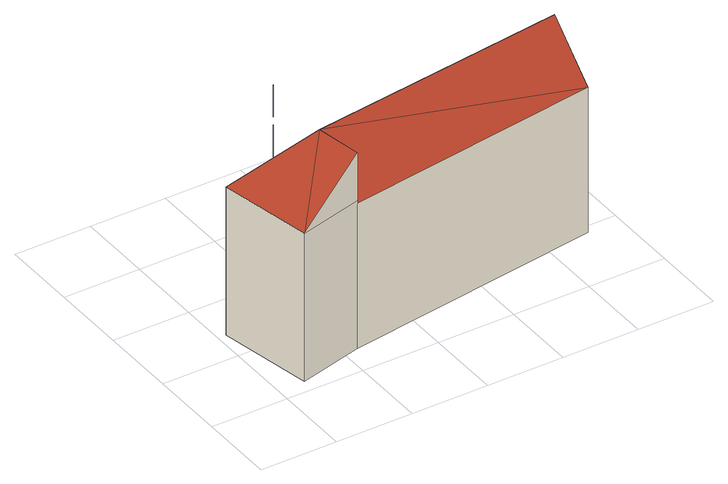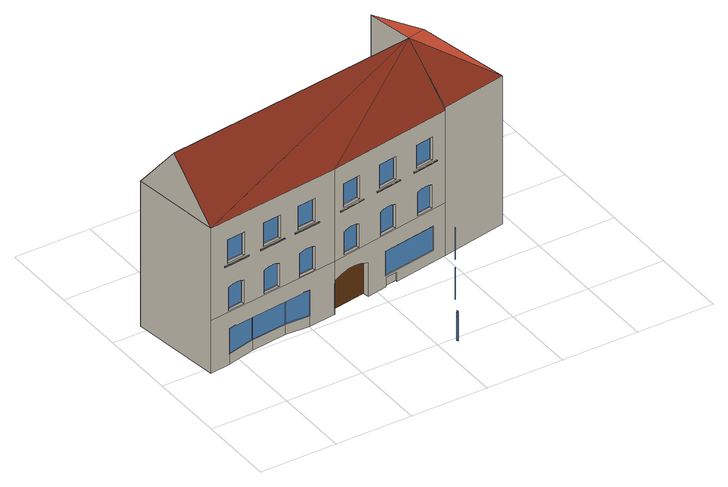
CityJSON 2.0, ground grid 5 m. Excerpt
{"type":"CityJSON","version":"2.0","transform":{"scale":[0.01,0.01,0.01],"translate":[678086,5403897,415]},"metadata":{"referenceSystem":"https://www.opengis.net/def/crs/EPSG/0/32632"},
"CityObjects":{
"building1":{"type":"Building","attributes":{"dataAvailable":"NotSufficient","measuredHeight":13.22},"children":["building1-1","building1-2","building1-3","building1-4","building1-5","building1-6","building1-7"],"geometry":[{"type":"MultiSurface","lod":"3","boundaries":[[[0,1,2]],[[3,1,4]],[[5,1,3]],[[1,5,6]],[[7,1,0]],[[2,1,8]],[[1,2,9]],[[0,1,9]],[[1,7,10]],[[6,5,11]],[[8,12,13,2]],[[14,12,8,11,5]],[[0,2,13,15,16]],[[17,18,19,20]],[[21,22,23,24]],[[25,26,27,28]],[[29,30,31,32]],[[33,34,35,36]],[[37,38,39,40]],[[41,42,43,44]],[[45,46,47,48]],[[49,50,51,52]],[[53,54,55,56]],[[57,58,59,60]],[[61,62,63,64]],[[65,66,67,68]],[[69,70,71,72]],[[73,74,75,76]],[[77,78,79,80]],[[81,82,83,84]],[[11,8,1,6]],[[9,2,0]],[[10,4,1]],[[85,86,87,88]],[[89,90,91,92]],[[93,94,95,96]],[[97,98,99,100]],[[101,102,103,104]],[[105,106,107,108]],[[109,110,111,112]],[[113,114,3,4,10,115]],[[5,3,114,14]],[[0,16,116,7],[38,37,34,33],[26,25,22,21],[102,101,98,97,117,118,119,120,121,122,123,124,125,126,127],[58,57,62,61,128,129,130,131,132,133,134,135,136,137,138],[54,53,94,93,139,140,141,142,143,144,145,146,147,148,149],[110,109,106,105]],[[150,151,152,153,154,155,156,15,16,116]],[[7,116,115,10],[78,77,82,81,157,158,159,160,161,162,163,164,165,166,167],[66,65,70,69,168,169,170,171,172,173,174,175,176,177,178],[46,45,50,49],[74,73,42,41],[86,85,90,89,179,180,181,182,183,184,185,186,187,188,189],[30,29,18,17]],[[190,191,192,193]],[[194,195,196,197]],[[198,155,156,199]],[[152,200,201,151]],[[200,198,199,201]],[[193,192,197,196]],[[202,203,204,205]],[[206,207,208,209]],[[202,191,190,195,194,113,115,116,150,207,206,210,211,212,213,214,215,216,217,218,219,220,203],[221,222,223,224]],[[208,205,204,225,226,227,228,229,230,231,232,233,234,235,209]],[[236,237,238,239]],[[240,241,242,243]],[[244,245,198,200],[246,247,248,249]],[[247,246,249,248]],[[250,251,252,253,254,255,256,257,258,259,260,261,262,263,264]],[[153,244,200,152],[265,266,267,268]],[[266,265,268,267]],[[269,270,271,272]],[[245,154,155,198],[270,269,272,271]],[[273,274,275,276,277,278,279,280,281,282,283,284,285,286,287]],[[288,289,290,291]],[[292,293,294,295,296,297,298,299,300,301,302,303,304,305,306]],[[307,308,309,310,311,312,313,314,315,316,317,318,319,320,321]],[[322,323,324,325]],[[326,327,328,329]],[[330,331,332,333,334,335,336,337,338,339,340,341,342,343,344]],[[345,346,347,348,349,350,351,352,353,354,355,356,357,358,359]],[[360,361,362,363]],[[364,365,366,367]],[[194,197,192,191,202,205,208,207,150,151,201,199,156,15,13,12,14,114,113]],[[26,21,24,27]],[[38,33,36,39]],[[147,146,368,369]],[[146,145,370,368]],[[149,148,371,372]],[[30,17,20,31]],[[244,153,154,245]],[[46,49,52,47]],[[74,41,44,75]],[[168,69,72,373]],[[143,142,374,375]],[[54,149,372,55]],[[141,140,376,377]],[[140,139,378,376]],[[142,141,377,374]],[[145,144,379,370]],[[148,147,369,371]],[[135,134,380,381]],[[132,131,382,383]],[[136,135,381,384]],[[138,137,385,386]],[[144,143,375,379]],[[58,138,386,59]],[[128,61,64,387]],[[133,132,383,388]],[[130,129,389,390]],[[131,130,390,382]],[[137,136,384,385]],[[134,133,388,380]],[[129,128,387,389]],[[219,218,227,226]],[[216,215,230,229]],[[215,214,231,230]],[[217,216,229,228]],[[214,213,232,231]],[[213,212,233,232]],[[203,220,225,204]],[[220,219,226,225]],[[218,217,228,227]],[[177,176,391,392]],[[171,170,393,394]],[[160,159,395,396]],[[169,168,373,397]],[[170,169,397,393]],[[172,171,394,398]],[[166,165,399,400]],[[174,173,401,402]],[[157,81,84,403]],[[178,177,392,404]],[[66,178,404,67]],[[176,175,405,391]],[[175,174,402,405]],[[173,172,398,401]],[[164,163,406,407]],[[158,157,403,408]],[[78,167,409,79]],[[163,162,410,406]],[[161,160,396,411]],[[165,164,407,399]],[[162,161,411,410]],[[167,166,400,409]],[[159,158,408,395]],[[86,189,412,87]],[[187,186,413,414]],[[183,182,415,416]],[[185,184,417,418]],[[188,187,414,419]],[[180,179,420,421]],[[186,185,418,413]],[[184,183,416,417]],[[182,181,422,415]],[[189,188,419,412]],[[181,180,421,422]],[[139,93,96,378]],[[127,126,423,424]],[[125,124,425,426]],[[124,123,427,425]],[[117,97,100,428]],[[123,122,429,427]],[[122,121,430,429]],[[119,118,431,432]],[[120,119,432,433]],[[121,120,433,430]],[[118,117,428,431]],[[126,125,426,423]],[[102,127,424,103]],[[179,89,92,420]],[[211,210,235,234]],[[212,211,234,233]],[[210,206,209,235]],[[110,105,108,111]],[[195,190,193,196]],[[34,37,40,35]],[[22,25,28,23]],[[18,29,32,19]],[[42,73,76,43]],[[50,45,48,51]],[[62,57,60,63]],[[94,53,56,95]],[[70,65,68,71]],[[82,77,80,83]],[[90,85,88,91]],[[98,101,104,99]],[[106,109,112,107]]],"semantics":{"surfaces":[{"type":"RoofSurface","klumMaterialClass":"Ceramic","klumMaterialIndex":"D105","materialUncertainty":0.3},{"type":"RoofSurface","klumMaterialClass":"Ceramic","klumMaterialIndex":"D201","materialUncertainty":0.3},{"type":"WallSurface"},{"type":"WallSurface","klumMaterialClass":"Plaster","klumMaterialIndex":"I202","materialUncertainty":0.3},{"type":"WallSurface","klumMaterialClass":"Limestone","klumMaterialIndex":"G002","materialUncertainty":0.3},{"type":"WallSurface","materialUncertainty":0.3},{"type":"Door","@cityeditor:layer":"Unclassified.LoD3","klumMaterialClass":"Wood","klumMaterialIndex":"L001"},{"type":"Window","@cityeditor:layer":"Unclassified.LoD3","frameMaterialClass":"Metal","frameMaterialName":"Copper","paneMaterialClass":"Glass","frameMaterialUncertainty":0.3},{"type":"Window","@cityeditor:layer":"Unclassified.LoD3","frameKlumMaterialClass":"Wood","frameKlumMaterialIndex":"L101","paneMaterialClass":"Glass"},{"type":"Window","@cityeditor:layer":"Unclassified.LoD3","frameMaterialClass":"Metal","frameMaterialName":"Copper","paneMaterialClass":"Glass","frameMaterialUncertainty":0.3,"materialUncertainty":0.3},{"type":"GroundSurface"},{"type":"OuterCeilingSurface"},{"type":"OuterCeilingSurface","materialUncertainty":0.3},{"type":"OuterFloorSurface"}],"values":[null,0,0,0,1,1,1,1,1,2,2,2,2,2,2,2,2,2,2,2,2,2,2,2,2,2,2,2,2,2,2,2,2,2,2,2,2,2,2,2,3,3,3,4,3,5,5,4,4,4,5,4,4,4,6,7,8,9,9,8,9,9,9,9,8,8,8,8,8,8,8,8,8,8,10,11,11,11,11,11,11,11,11,11,11,11,11,11,11,11,11,11,11,11,11,11,11,11,11,11,11,11,11,11,11,11,11,11,11,11,11,11,11,11,11,11,11,11,11,11,11,11,11,11,11,11,11,11,11,11,11,11,11,11,11,11,11,11,11,11,11,11,11,11,11,11,11,11,11,11,11,11,11,11,11,11,11,11,11,11,11,11,11,11,11,11,12,13,13,13,13,13,13,13,13,13,13,13,13]}}]},
"building1-1":{"type":"BuildingInstallation","attributes":{"@cityeditor:layer":"Unclassified.LoD3","klumMaterialClass":"Concrete","klumMaterialIndex":"E303","materialUncertainty":0.3,"relationToConstruction":"outside"},"parents":["building1"],"geometry":[{"type":"MultiSurface","lod":"3","boundaries":[[[434,435,436,437,438]],[[439,440,441,442]],[[443,437,436,444]],[[445,446,447,448]],[[446,439,442,447]],[[442,441,448,447]],[[437,443,449,448,441,438]],[[435,450,444,436]],[[445,448,449,451]],[[444,450,451,449,443]],[[441,440,434,438]]]}]},
"building1-2":{"type":"BuildingInstallation","attributes":{"@cityeditor:layer":"Unclassified.LoD3","klumMaterialClass":"Concrete","klumMaterialIndex":"E303","materialUncertainty":0.3,"relationToConstruction":"outside"},"parents":["building1"],"geometry":[{"type":"MultiSurface","lod":"3","boundaries":[[[452,453,454,455,456]],[[457,458,459,460]],[[461,455,454,462]],[[463,464,465,466]],[[464,457,460,465]],[[460,459,466,465]],[[455,461,467,466,459,456]],[[453,468,462,454]],[[463,466,467,469]],[[462,468,469,467,461]],[[459,458,452,456]]]}]},
"building1-3":{"type":"BuildingInstallation","attributes":{"@cityeditor:layer":"Unclassified.LoD3","klumMaterialClass":"Concrete","klumMaterialIndex":"E303","materialUncertainty":0.3,"relationToConstruction":"outside"},"parents":["building1"],"geometry":[{"type":"MultiSurface","lod":"3","boundaries":[[[470,471,472,473,474]],[[475,476,477,478]],[[479,473,472,480]],[[481,482,483,484]],[[482,475,478,483]],[[478,477,484,483]],[[473,479,485,484,477,474]],[[471,486,480,472]],[[481,484,485,487]],[[480,486,487,485,479]],[[477,476,470,474]]]}]},
"building1-4":{"type":"BuildingInstallation","attributes":{"@cityeditor:layer":"Unclassified.LoD3","klumMaterialClass":"Concrete","klumMaterialIndex":"E303","materialUncertainty":0.3,"relationToConstruction":"outside"},"parents":["building1"],"geometry":[{"type":"MultiSurface","lod":"3","boundaries":[[[488,489,490,491,492]],[[493,494,495,496]],[[497,491,490,498]],[[499,500,501,502]],[[500,493,496,501]],[[496,495,502,501]],[[491,497,503,502,495,492]],[[489,504,498,490]],[[499,502,503,505]],[[498,504,505,503,497]],[[495,494,488,492]]]}]},
"building1-5":{"type":"BuildingInstallation","attributes":{"@cityeditor:layer":"Unclassified.LoD3","klumMaterialClass":"Concrete","klumMaterialIndex":"E303","materialUncertainty":0.3,"relationToConstruction":"outside"},"parents":["building1"],"geometry":[{"type":"MultiSurface","lod":"3","boundaries":[[[506,507,508,509,510]],[[511,512,513,514]],[[515,509,508,516]],[[517,518,519,520]],[[518,511,514,519]],[[514,513,520,519]],[[509,515,521,520,513,510]],[[507,522,516,508]],[[517,520,521,523]],[[516,522,523,521,515]],[[513,512,506,510]]]}]},
"building1-6":{"type":"BuildingInstallation","attributes":{"@cityeditor:layer":"Unclassified.LoD3","klumMaterialClass":"Concrete","klumMaterialIndex":"E303","materialUncertainty":0.3,"relationToConstruction":"outside"},"parents":["building1"],"geometry":[{"type":"MultiSurface","lod":"3","boundaries":[[[524,525,526,527,528]],[[529,530,531,532]],[[533,527,526,534]],[[535,536,537,538]],[[536,529,532,537]],[[532,531,538,537]],[[527,533,539,538,531,528]],[[525,540,534,526]],[[535,538,539,541]],[[534,540,541,539,533]],[[531,530,524,528]]]}]},
"building1-7":{"type":"BuildingInstallation","attributes":{"@cityeditor:layer":"Unclassified.LoD3","materialUncertainty":1,"relationToConstruction":"outside"},"parents":["building1"],"geometry":[{"type":"MultiSurface","lod":"3","boundaries":[[[542,543,544,545]]]}]},
"building2":{"type":"Building","attributes":{"name":"building","DataAvailable":"Sufficient","opendrive_dynamic":"false","opendrive_name":"building","opendrive_orientation":"none","opendrive_type":"BUILDING","measuredHeight":14.51},"geometry":[{"type":"MultiSurface","lod":"3","boundaries":[[[546,547,548,549]],[[550,551,546,547]],[[552,553,554,555]],[[556,557,558,559]],[[560,561,562,563]],[[564,565,566,567]],[[568,569,570,571]],[[572,573,574,575]]],"semantics":{"surfaces":[{"type":"Window"}],"values":[0,0,0,0,0,0,0,0]}}]}
},
"vertices":[
[2205,1039,1006],[540,501,1348],[2280,441,1006],[55,705,1026],[488,789,1026],[172,87,1026],[595,196,1348],[1318,934,1006],[595,196,1006],[2245,725,1348],[488,789,1006],[595,196,1026],[595,196,26],[2280,441,26],[172,87,26],[2205,1039,26],[2205,1039,384],[1250,922,874],[1250,922,716],[1253,906,716],[1253,906,874],[1828,995,874],[1828,995,716],[1830,978,716],[1830,978,874],[1706,980,716],[1706,980,874],[1708,963,874],[1708,963,716],[1130,901,716],[1130,901,874],[1132,884,874],[1132,884,716],[2085,1025,874],[2085,1025,716],[2087,1008,716],[2087,1008,874],[1963,1010,716],[1963,1010,874],[1965,994,874],[1965,994,716],[979,875,874],[979,875,716],[981,858,716],[981,858,874],[583,806,716],[583,806,874],[586,789,874],[586,789,716],[703,827,874],[703,827,716],[706,810,716],[706,810,874],[1711,981,391],[1711,981,549],[1713,964,549],[1713,964,391],[1966,1011,391],[1966,1011,549],[1968,994,549],[1968,994,391],[2078,1024,548],[2078,1024,390],[2080,1007,390],[2080,1007,548],[862,854,392],[862,854,550],[865,838,550],[865,838,392],[973,874,550],[973,874,392],[976,857,392],[976,857,550],[858,854,716],[858,854,874],[861,837,874],[861,837,716],[586,806,392],[586,806,550],[589,789,550],[589,789,392],[697,826,550],[697,826,392],[700,809,392],[700,809,550],[1134,902,392],[1134,902,550],[1137,885,550],[1137,885,392],[1245,921,550],[1245,921,392],[1248,905,392],[1248,905,550],[1822,994,548],[1822,994,390],[1824,977,390],[1824,977,548],[1569,964,548],[1569,964,390],[1571,947,390],[1571,947,548],[1457,951,391],[1457,951,549],[1459,934,549],[1459,934,391],[1579,965,874],[1579,965,716],[1581,948,716],[1581,948,874],[1458,951,716],[1458,951,874],[1460,934,874],[1460,934,716],[488,789,26],[55,705,26],[488,789,384],[1318,934,384],[1560,963,552],[1551,962,555],[1542,961,557],[1532,959,559],[1523,958,560],[1513,957,560],[1503,956,560],[1494,955,559],[1484,954,558],[1475,953,555],[1466,952,552],[2069,1023,552],[2060,1022,555],[2050,1021,557],[2041,1020,559],[2031,1018,560],[2022,1017,560],[2012,1016,560],[2003,1015,559],[1993,1014,558],[1984,1013,555],[1975,1012,552],[1814,993,552],[1805,992,555],[1795,991,557],[1786,989,559],[1776,988,560],[1767,987,560],[1757,986,560],[1748,985,559],[1738,984,558],[1729,983,555],[1720,982,552],[1318,934,26],[1494,955,26],[1494,955,96],[1494,955,270],[2071,1023,270],[2071,1023,96],[2071,1023,26],[688,824,553],[679,823,557],[670,821,559],[661,819,561],[651,818,562],[642,816,562],[632,814,562],[623,813,561],[613,811,559],[604,809,557],[595,808,554],[964,872,553],[955,871,557],[946,869,559],[937,868,561],[927,866,562],[918,864,562],[908,863,562],[899,861,561],[889,859,559],[880,858,557],[871,856,554],[1236,920,553],[1227,918,557],[1218,917,559],[1209,915,561],[1199,913,562],[1190,912,562],[1180,910,562],[1171,908,561],[1161,907,559],[1152,905,557],[1143,904,554],[933,867,90],[933,867,26],[935,856,26],[935,856,90],[851,853,26],[851,853,90],[853,842,90],[853,842,26],[1890,977,96],[1890,977,26],[1652,949,96],[1652,949,26],[1063,890,26],[1063,890,254],[1070,849,254],[1070,849,26],[1315,934,254],[1315,934,26],[1322,893,26],[1322,893,254],[1295,930,263],[1274,927,271],[1254,923,277],[1232,919,281],[1211,915,284],[1189,912,285],[1167,908,284],[1146,904,281],[1124,900,277],[1103,897,271],[1083,893,263],[934,867,267],[577,805,267],[577,805,103],[934,867,103],[1090,853,263],[1110,856,271],[1131,860,277],[1153,864,281],[1174,867,284],[1196,871,285],[1218,875,284],[1239,879,281],[1261,883,277],[1282,886,271],[1302,890,263],[582,803,262],[930,863,262],[930,863,108],[582,803,108],[591,788,869],[702,807,869],[702,807,721],[591,788,721],[1652,949,270],[1890,977,270],[1885,976,101],[1885,976,265],[1657,949,265],[1657,949,101],[594,788,547],[600,789,549],[609,791,552],[617,792,554],[626,794,556],[636,796,557],[645,797,557],[654,799,557],[663,800,556],[672,802,554],[681,804,552],[690,805,549],[695,806,546],[695,806,397],[594,788,397],[1647,949,101],[1647,949,265],[1499,955,265],[1499,955,101],[2066,1022,265],[2066,1022,101],[1895,978,101],[1895,978,265],[1464,932,545],[1470,933,547],[1479,934,550],[1488,935,553],[1497,936,554],[1506,937,555],[1515,938,555],[1525,939,555],[1534,941,554],[1543,942,552],[1552,943,550],[1561,944,547],[1566,945,545],[1566,944,395],[1464,932,396],[1465,932,869],[1577,946,869],[1577,946,721],[1465,932,721],[870,837,547],[876,838,549],[885,839,552],[894,841,554],[903,842,556],[912,844,557],[921,846,557],[930,847,557],[939,849,556],[948,850,554],[957,852,552],[966,853,549],[971,854,546],[971,854,397],[870,837,397],[1142,884,547],[1148,885,549],[1157,887,552],[1166,888,554],[1175,890,556],[1184,891,557],[1193,893,557],[1202,895,557],[1211,896,556],[1220,898,554],[1229,899,552],[1238,901,549],[1243,902,546],[1243,902,397],[1142,884,397],[866,836,869],[977,855,869],[977,855,721],[866,836,721],[1138,883,869],[1249,903,869],[1249,903,721],[1138,883,721],[1718,962,545],[1724,963,547],[1732,964,550],[1741,965,553],[1751,966,554],[1760,967,555],[1769,968,555],[1778,970,555],[1787,971,554],[1796,972,552],[1805,973,550],[1814,974,547],[1820,974,545],[1820,974,395],[1718,962,396],[1973,992,545],[1979,993,547],[1987,994,550],[1996,995,553],[2005,996,554],[2015,997,555],[2024,999,555],[2033,1000,555],[2042,1001,554],[2051,1002,552],[2060,1003,550],[2069,1004,547],[2075,1005,545],[2075,1004,395],[1973,992,396],[1714,962,869],[1825,975,869],[1825,975,721],[1714,962,721],[1970,992,869],[2082,1005,869],[2082,1005,721],[1970,992,721],[1750,968,559],[1740,967,558],[1759,969,560],[1731,966,555],[1722,965,552],[967,856,553],[1788,973,559],[1778,971,560],[1807,975,555],[1797,974,557],[1816,976,552],[1769,970,560],[2014,999,560],[2005,998,559],[2043,1003,559],[2033,1002,560],[1995,997,558],[1986,996,555],[1977,995,552],[2071,1006,552],[2024,1000,560],[2062,1005,555],[2052,1004,557],[892,842,559],[883,841,557],[949,852,559],[940,851,561],[673,804,559],[664,803,561],[958,854,557],[930,849,562],[616,794,559],[607,793,557],[921,847,562],[911,846,562],[691,807,553],[874,839,554],[902,844,561],[635,798,562],[626,796,561],[682,806,557],[598,791,554],[644,799,562],[654,801,562],[1146,887,554],[1174,892,561],[1164,890,559],[1212,898,561],[1202,897,562],[1193,895,562],[1183,893,562],[1155,888,557],[1239,903,553],[1230,902,557],[1221,900,559],[1477,936,555],[1468,935,552],[1496,938,559],[1486,937,558],[1505,939,560],[1562,946,552],[1515,940,560],[1525,942,560],[1553,945,555],[1544,944,557],[1534,943,559],
[831,849,706],[831,849,708],[829,861,708],[829,861,706],[830,857,706],[833,849,700],[833,849,706],[831,857,706],[831,857,700],[1002,891,706],[1002,891,708],[1002,879,706],[1002,879,700],[1001,887,700],[1001,887,706],[1003,887,706],[1004,879,708],[1004,879,706],
[1936,1007,706],[1936,1007,708],[1935,1019,708],[1935,1019,706],[1935,1015,706],[1938,1007,700],[1938,1007,706],[1937,1015,706],[1937,1015,700],[2109,1040,706],[2109,1040,708],[2109,1028,706],[2109,1028,700],[2108,1036,700],[2108,1036,706],[2109,1036,706],[2110,1028,708],[2110,1028,706],
[1680,977,706],[1680,977,708],[1678,989,708],[1678,989,706],[1679,985,706],[1681,977,700],[1681,977,706],[1680,985,706],[1680,985,700],[1852,1010,706],[1852,1010,708],[1852,998,706],[1852,998,700],[1851,1006,700],[1851,1006,706],[1853,1006,706],[1854,998,708],[1854,998,706],
[1431,947,706],[1431,947,708],[1430,959,708],[1430,959,706],[1430,955,706],[1432,948,700],[1432,948,706],[1431,956,706],[1431,956,700],[1604,981,706],[1604,981,708],[1603,968,706],[1603,968,700],[1602,976,700],[1602,976,706],[1604,977,706],[1605,969,708],[1605,969,706],
[556,801,706],[556,801,708],[554,813,708],[554,813,706],[555,809,706],[558,801,700],[558,801,706],[556,809,706],[556,809,700],[727,843,706],[727,843,708],[727,831,706],[727,831,700],[726,839,700],[726,839,706],[728,839,706],[729,831,708],[729,831,706],
[1103,897,706],[1103,897,708],[1101,909,708],[1101,909,706],[1102,905,706],[1104,897,700],[1104,897,706],[1103,905,706],[1103,905,700],[1274,939,706],[1274,939,708],[1274,926,706],[1274,926,700],[1273,934,700],[1273,934,706],[1275,935,706],[1276,927,708],[1276,927,706],
[930,855,26],[858,843,26],[858,843,84],[930,855,84],
[933,1597,89],[933,1597,290],[933,1592,290],[933,1592,89],[932,1602,290],[932,1602,89],[940,1603,97],[940,1603,254],[941,1598,254],[941,1598,97],[940,1603,264],[940,1603,282],[941,1598,282],[941,1598,264],[947,1593,588],[947,1593,373],[947,1598,373],[947,1598,588],[947,1593,858],[947,1593,643],[947,1598,643],[947,1598,858],[951,1604,378],[951,1604,583],[952,1599,583],[952,1599,378],[951,1604,648],[951,1604,853],[952,1599,853],[952,1599,648]
]}
